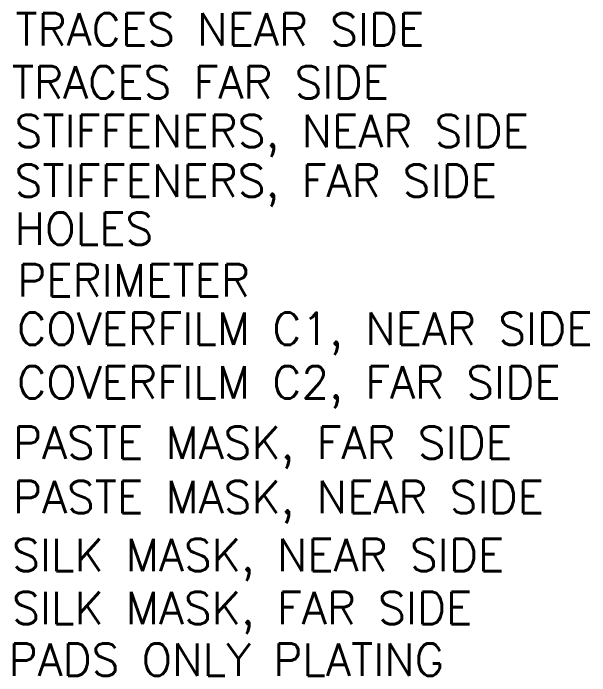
# Model space of a CAD drawing. Header units: inches. Extents: x -0.61 to 6.05, y -1.38 to 3.07.
# Drawn here: x 2.29 to 2.851, y 0.926 to 1.571 of the extents above; entities that cross this region are included whole.
import ezdxf

# ---------------------------------------------------------------- set-up
doc = ezdxf.new("R2010")
doc.units = ezdxf.units.IN
doc.header["$MEASUREMENT"] = 0
for name, color, linetype in [('HOL', 3, 'Continuous'), ('HOL-C1', 4, 'Continuous'), ('HOL-C2', 6, 'Continuous'), ('PCB', 6, 'Continuous'), ('POP-CM', 5, 'Continuous'), ('PST-FS', 30, 'Continuous'), ('PST-NS', 30, 'Continuous'), ('SLK-NS', 2, 'Continuous'), ('STF-01-FS', 30, 'Continuous'), ('STF-01-NS', 30, 'Continuous'), ('TRA-FS', 5, 'Continuous'), ('TRA-NS', 1, 'Continuous')]:
    doc.layers.add(name, color=color, linetype=linetype)
doc.styles.get("Standard").update_dxf_attribs({"font": 'romans.shx'})

msp = doc.modelspace()

# ---------------------------------------------------------------- texts
at = {"layer": 'HOL'}
msp.add_text('HOLES', height=0.0315, dxfattribs=at).set_placement((2.29128, 1.34546))
at = {"layer": 'HOL-C1'}
msp.add_text('COVERFILM C1, NEAR SIDE', height=0.0314999, dxfattribs=at).set_placement((2.29381, 1.24795))
at = {"layer": 'HOL-C2'}
msp.add_text('COVERFILM C2, FAR SIDE ', height=0.0314999, dxfattribs=at).set_placement((2.29381, 1.19579))
at = {"layer": 'PCB'}
msp.add_text('PERIMETER', height=0.0315, dxfattribs=at).set_placement((2.29381, 1.29513))
at = {"layer": 'POP-CM'}
msp.add_text('PADS ONLY PLATING', height=0.0314999, dxfattribs=at).set_placement((2.28539, 0.92552))
at = {"layer": 'PST-FS'}
msp.add_text('PASTE MASK, NEAR SIDE', height=0.0314999, dxfattribs=at).set_placement((2.28977, 1.08386))
at = {"layer": 'PST-NS'}
msp.add_text('PASTE MASK, FAR SIDE', height=0.0314999, dxfattribs=at).set_placement((2.28977, 1.137))
at = {"layer": 'SLK-NS'}
for s, p in [('SILK MASK, NEAR SIDE', (2.28888, 1.0275)), ('SILK MASK, FAR SIDE', (2.28888, 0.97589))]:
    msp.add_text(s, height=0.0314999, dxfattribs=at).set_placement(p)
at = {"layer": 'STF-01-FS'}
msp.add_text('STIFFENERS, FAR SIDE', height=0.0314999, dxfattribs=at).set_placement((2.29128, 1.39221))
at = {"layer": 'STF-01-NS'}
msp.add_text('STIFFENERS, NEAR SIDE', height=0.0314999, dxfattribs=at).set_placement((2.29128, 1.44069))
at = {"layer": 'TRA-FS'}
msp.add_text('TRACES FAR SIDE', height=0.0314999, dxfattribs=at).set_placement((2.28866, 1.48808))
at = {"layer": 'TRA-NS'}
msp.add_text('TRACES NEAR SIDE', height=0.0314999, dxfattribs=at).set_placement((2.29213, 1.53956))

doc.saveas('drawing.dxf')
